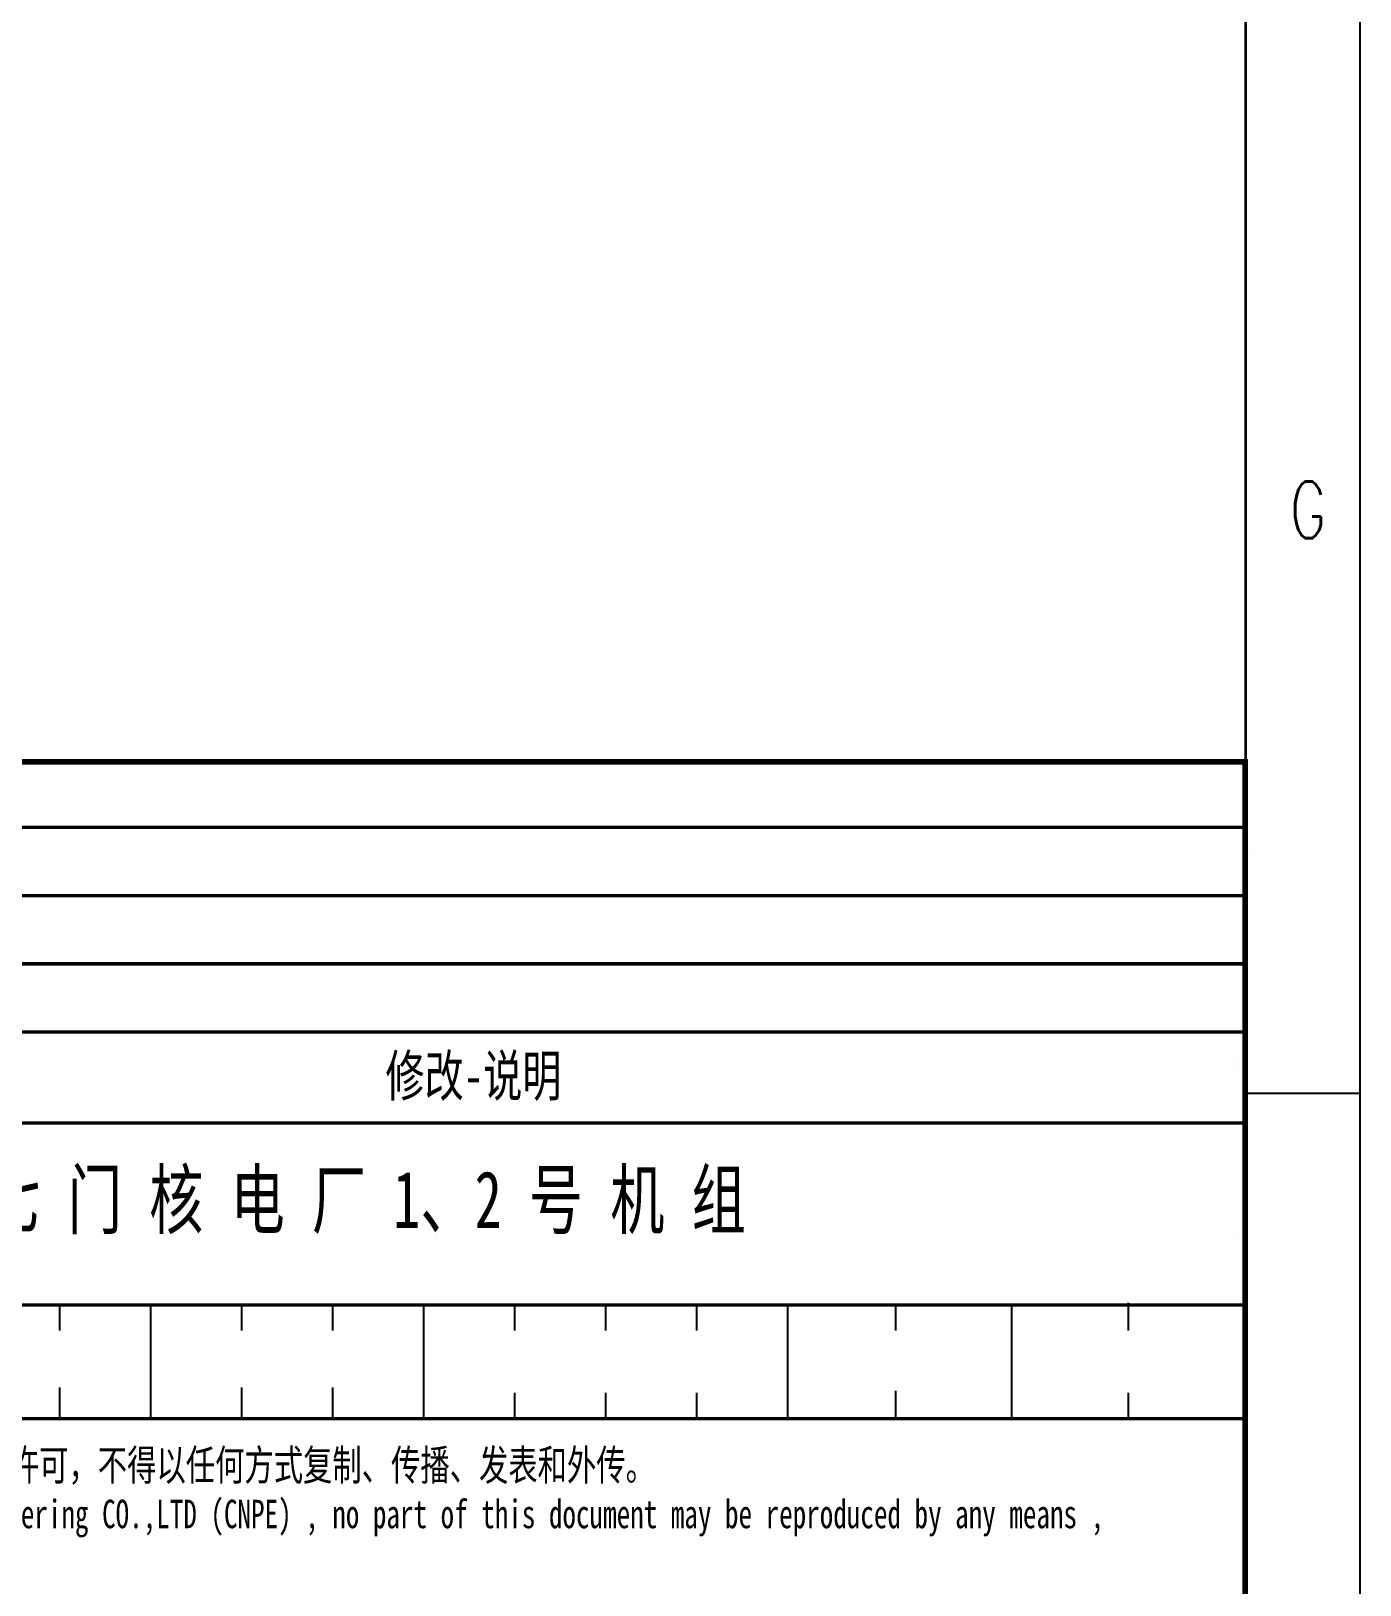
# Model space of a CAD drawing. Header units: inches. Extents: x -1 to 1337, y 7 to 953.
# Drawn here: x 1220.5 to 1337.4, y 76.7 to 213.3 of the extents above; entities that cross this region are included whole.
import ezdxf

# ---------------------------------------------------------------- set-up
doc = ezdxf.new("R2010")
doc.units = ezdxf.units.IN
doc.header["$MEASUREMENT"] = 0
for name, color, linetype in [('1', 7, 'Continuous'), ('内层矩形', 1, 'Continuous'), ('外层矩形', 1, 'Continuous'), ('外部编码', 1, 'Continuous')]:
    doc.layers.add(name, color=color, linetype=linetype)
doc.styles.add('HZ', font='txt_____.ttf', dxfattribs={"width": 0.7, "bigfont": 'HZTXT'})
doc.styles.add('宋体', font='', dxfattribs={"width": 0.7})
doc.styles.get('宋体').set_extended_font_data('SimSun')

# ---------------------------------------------------------------- blocks, each defined once
blk = doc.blocks.new('图签')
at = {"layer": '1'}
for p, q in [((0, 60.06), (0, 131.76)), ((-0.53, 105.36), (-0.53, 105.36)), ((-0.53, 105.36), (-0.53, 105.36)), ((-0.53, 105.36), (-0.53, 105.36)), ((-0.53, 105.36), (-0.53, 105.36)), ((-0.72, 105.01), (-0.72, 105.01)), ((-0.72, 105.01), (-0.72, 105.01)), ((-0.72, 105.01), (-0.72, 105.01)), ((-0.72, 105.01), (-0.72, 105.01)), ((-104.2, 81.76), (-104.2, 84)), ((-96.2, 74), (-96.2, 84)), ((-88.2, 81.76), (-88.2, 84)), ((-80.2, 81.76), (-80.2, 84)), ((-72.2, 74), (-72.2, 84)), ((-64.2, 81.76), (-64.2, 84)), ((-56.2, 81.76), (-56.2, 84)), ((-48.2, 81.76), (-48.2, 84)), ((-40.2, 74), (-40.2, 84)), ((-30.71, 81.75), (-30.71, 84)), ((-20.51, 73.94), (-20.51, 83.94)), ((-10.26, 81.76), (-10.26, 84.17)), ((-104.2, 74), (-104.2, 76.72)), ((-88.2, 74), (-88.2, 76.72)), ((-80.2, 74), (-80.2, 76.72)), ((-64.2, 74), (-64.2, 76.27)), ((-56.2, 74), (-56.2, 76.27)), ((-48.2, 74), (-48.2, 76.27)), ((-30.71, 74.09), (-30.71, 76.44)), ((-10.26, 74), (-10.26, 76.27)), ((-0.2, 74), (-180.2, 74))]:
    blk.add_line(p, q, dxfattribs=at)
at = {"layer": '1', "color": 7}
for p, q in [((0.34, 123.67), (0.34, 123.67)), ((0.34, 123.67), (0.34, 123.67)), ((0.34, 123.67), (0.34, 123.67)), ((0.34, 123.67), (0.34, 123.67)), ((-0.69, 89.9), (-0.69, 89.9)), ((-0.69, 89.9), (-0.69, 89.9)), ((-0.69, 89.9), (-0.69, 89.9)), ((-0.69, 89.9), (-0.69, 89.9))]:
    blk.add_line(p, q, dxfattribs=at)
at = {"layer": '1', "color": 7, "const_width": 0.5}
blk.add_lwpolyline([(-180, 0), (0, 0), (0, 131.76), (-180, 131.76)], close=True, dxfattribs=at)
at = {"layer": '1', "color": 7, "const_width": 0.3}
for points in [[(-180.2, 126), (-0.2, 126)], [(-180.2, 120), (-0.2, 120)], [(-180.2, 114), (-0.2, 114)], [(-180.2, 108), (-0.2, 108)], [(-180.2, 100), (-0.2, 100)], [(-180.2, 84), (-0.2, 84)], [(-180.2, 74), (-0.2, 74)], [(-180, 74), (0, 74)]]:
    blk.add_lwpolyline(points, dxfattribs=at)
at = {"linetype": 'Continuous', "insert": (-89.21, 92.99), "char_height": 5, "attachment_point": 5, "style": '宋体'}
blk.add_mtext_dynamic_manual_height_columns(' 浙 江 金 七 门 核 电 厂 1、2 号 机 组', width=163.6991, gutter_width=1, heights=[0], dxfattribs=at)
at = {"layer": '1', "color": 7, "style": '宋体', "width": 0.7}
blk.add_text('修改-说明', height=3.6, dxfattribs=at).set_placement((-75.58, 102.36))
at = {"layer": '1', "color": 7, "ltscale": 0.8, "style": '宋体', "width": 0.7}
for s, height, p in [('本文件产权属中国核电工程有限公司（CNPE）所有，未经书面许可，不得以任何方式复制、传播、发表和外传。', 2.7, (-178.2, 68.56)), ('This document is the property of China Nuclear Power Engineering CO.,LTD (CNPE) , no part of this document may be reproduced by any means ,', 2.5, (-177.88, 64.36))]:
    blk.add_text(s, height=height, dxfattribs=at).set_placement(p)
blk = doc.blocks.new('*U7')
blk.add_blockref('图签', (0, 0))

msp = doc.modelspace()

# ---------------------------------------------------------------- linework, layer by layer
at = {"color": 4, "flags": 128}
msp.add_lwpolyline([(1337.35, 848.29), (1337.35, 7.29)], dxfattribs=at)
msp.add_lwpolyline([(24.35, 838.29), (1327.27, 838.29), (1327.27, 17.29), (24.35, 17.29)], close=True)
at = {"flags": 128}
msp.add_lwpolyline([(1327.35, 119.91), (1337.35, 119.91)], dxfattribs=at)
at = {"layer": '内层矩形'}
msp.add_lwpolyline([(24.35, 838.29), (1327.27, 838.29), (1327.35, 17.29), (24.35, 17.29)], close=True, dxfattribs=at)
at = {"layer": '外层矩形'}
msp.add_lwpolyline([(-0.65, 848.29), (1337.35, 848.29), (1337.35, 7.29), (-0.65, 7.29)], close=True, dxfattribs=at)
at = {"layer": '外部编码'}
msp.add_lwpolyline([(1147.16, 101.29), (1327.16, 101.29), (1327.16, 91.29), (1147.16, 91.29)], close=True, dxfattribs=at)

# ---------------------------------------------------------------- block references
msp.add_blockref('*U7', (1327.27, 17.29))

# ---------------------------------------------------------------- texts
at = {"color": 0, "style": 'HZ', "width": 0.7}
msp.add_text('G', height=5, dxfattribs=at).set_placement((1331.21, 168.72))

doc.saveas('drawing.dxf')
